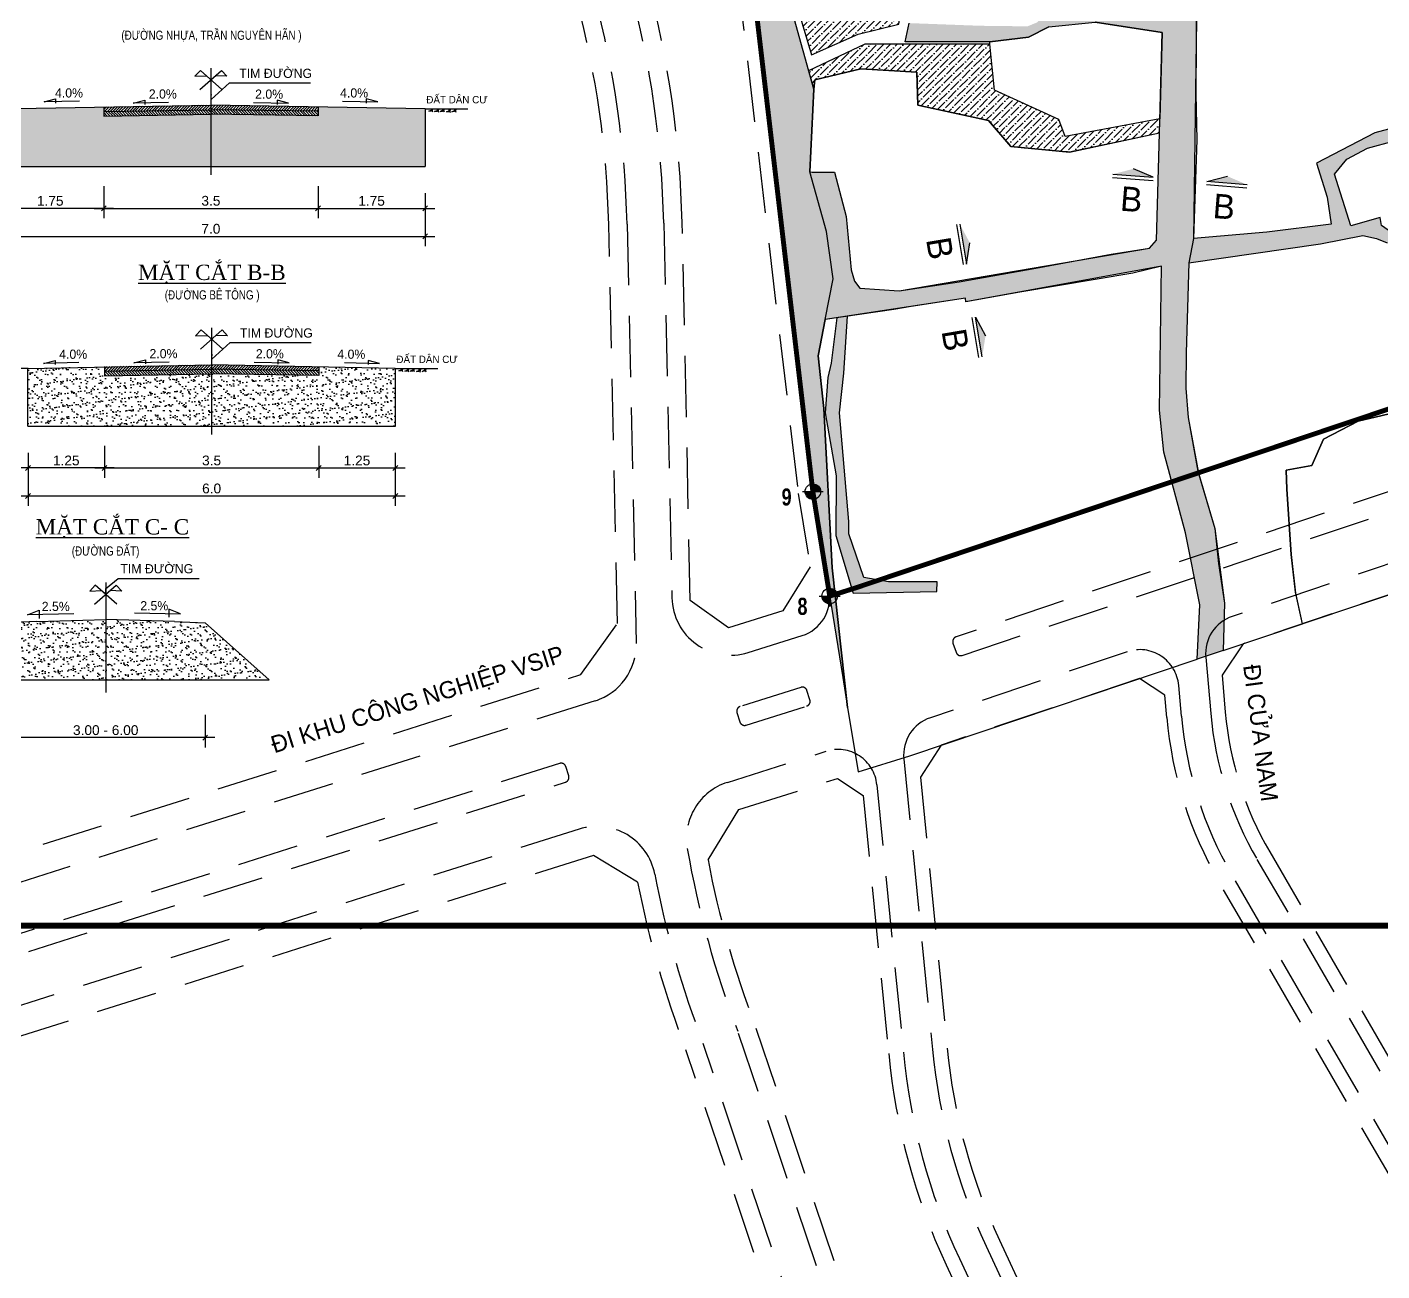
# Model space of a CAD drawing. Header units: metres. Extents: x 566243 to 572707, y 2062953 to 2068466.
# Drawn here: x 568029.1 to 568305.8, y 2065760.6 to 2066014.6 of the extents above; entities that cross this region are included whole.
import ezdxf
from ezdxf.enums import TextEntityAlignment as Align

# ---------------------------------------------------------------- set-up
doc = ezdxf.new("R2010")
doc.units = ezdxf.units.M
doc.linetypes.add('CENTER2', pattern=[1.125, 0.75, -0.125, 0.125, -0.125])
doc.linetypes.add('HIDDEN', pattern=[0.375, 0.25, -0.125])
doc.layers.get('0').update_dxf_attribs({"linetype": 'CONTINUOUS'})
doc.layers.get('DEFPOINTS').update_dxf_attribs({"linetype": 'CONTINUOUS'})
for name, color, linetype in [('A', 7, 'CONTINUOUS'), ('dat hoang', 3, 'CONTINUOUS'), ('ddc', 32, 'CONTINUOUS'), ('dmuong ao bun', 150, 'CONTINUOUS'), ('ghi_chu', 7, 'CONTINUOUS'), ('hacth', 7, 'CONTINUOUS'), ('Hatch GT', 8, 'CONTINUOUS'), ('Hien trang giao thong', 32, 'CONTINUOUS'), ('Khung ban ve', 7, 'CONTINUOUS'), ('LogDg phu', 7, 'CONTINUOUS'), ('MC', 7, 'CONTINUOUS'), ('QH', 7, 'CONTINUOUS'), ('RANHGIOI', 2, 'HIDDEN'), ('ViaHeSphu', 32, 'CONTINUOUS')]:
    doc.layers.add(name, color=color, linetype=linetype)
doc.styles.add('ARIALB', font='VHARIALB.ttf', dxfattribs={"width": 0.75})
doc.styles.add('avantH', font='VHAVAN.ttf', dxfattribs={"height": 10})
doc.styles.add('DIM', font='VNARIALN.ttf')
doc.styles.add('IN', font='VHAVAN.ttf', dxfattribs={"height": 2.5})
doc.styles.add('in hoa', font='VHTIME.ttf')
doc.styles.add('VnBlackH', font='VHBLACK.ttf')
doc.dimstyles.new('dimgt', dxfattribs={"dimtxt": 3, "dimasz": 2, "dimexe": 2, "dimexo": 5, "dimgap": 0.5, "dimtad": 1, "dimdec": 1, "dimlfac": 0.1, "dimzin": 0, "dimdsep": 46, "dimtxsty": 'DIM', "dimblk1": 'ARCHTICK', "dimblk2": 'ARCHTICK', "dimsah": 1, "dimcen": 40, "dimdle": 2, "dimclrd": 7, "dimclre": 7, "dimclrt": 3, "dimadec": 0, "dimazin": 0, "dimtfac": 1, "dimtdec": 1, "dimtofl": 0, "dimtmove": 0, "dimatfit": 3, "dimldrblk": 'ARCHTICK', "dimfxl": 1, "dimtolj": 1, "dimtzin": 0, "dimarcsym": 0})
doc.dimstyles.new('dimgt2', dxfattribs={"dimtxt": 2, "dimasz": 1, "dimexe": 2, "dimexo": 2, "dimgap": 0.5, "dimtad": 1, "dimdec": 1, "dimlfac": 0.08, "dimzin": 0, "dimdsep": 46, "dimtxsty": 'DIM', "dimblk": 'OBLIQUE', "dimcen": 20, "dimdle": 2, "dimclrd": 97, "dimclre": 97, "dimclrt": 7, "dimadec": 0, "dimazin": 0, "dimtfac": 1, "dimtdec": 1, "dimtofl": 0, "dimtmove": 0, "dimatfit": 3, "dimfxl": 1, "dimtolj": 1, "dimtzin": 0, "dimarcsym": 0})

# ---------------------------------------------------------------- blocks, each defined once
blk = doc.blocks.new('_Oblique')
at = {"color": 0, "linetype": 'ByBlock', "lineweight": -2}
blk.add_line((-0.5, -0.5), (0.5, 0.5), dxfattribs=at)
blk = doc.blocks.new('*D13')
at = {"layer": 'A', "color": 97, "lineweight": -2, "ltscale": 5}
for p, q in [((568024.82, 2065874.29), (568024.82, 2065867.51)), ((568065.45, 2065874.18), (568065.45, 2065867.51)), ((568067.45, 2065869.51), (568022.82, 2065869.51))]:
    blk.add_line(p, q, dxfattribs=at)
at = {"layer": 'DEFPOINTS', "color": 0, "ltscale": 5}
for p in [(568024.82, 2065876.29), (568065.45, 2065876.18), (568024.82, 2065869.51)]:
    blk.add_point(p, dxfattribs=at)
at = {"layer": 'A', "color": 97, "lineweight": -2, "ltscale": 5, "rotation": 180}
blk.add_blockref('_Oblique', (568024.82, 2065869.51), dxfattribs=at)
at = {"layer": 'A', "color": 97, "lineweight": -2, "ltscale": 5}
blk.add_blockref('_Oblique', (568065.45, 2065869.51), dxfattribs=at)
at = {"layer": 'A', "color": 7, "ltscale": 5, "insert": (568045.14, 2065871.03), "char_height": 2, "attachment_point": 5, "style": 'DIM'}
blk.add_mtext('\\A1;3.00 - 6.00', dxfattribs=at)
blk = doc.blocks.new('*D19')
at = {"layer": 'A', "color": 97, "lineweight": -2, "ltscale": 5}
for p, q in [((568022.87, 2065980.69), (568022.87, 2065969.88)), ((568110.38, 2065980.69), (568110.38, 2065969.88)), ((568020.87, 2065971.88), (568112.38, 2065971.88))]:
    blk.add_line(p, q, dxfattribs=at)
at = {"layer": 'DEFPOINTS', "color": 0, "ltscale": 5}
for p in [(568022.87, 2065982.69), (568110.38, 2065982.69), (568110.38, 2065971.88)]:
    blk.add_point(p, dxfattribs=at)
at = {"layer": 'A', "color": 97, "lineweight": -2, "ltscale": 5, "rotation": 180}
blk.add_blockref('_Oblique', (568022.87, 2065971.88), dxfattribs=at)
at = {"layer": 'A', "color": 97, "lineweight": -2, "ltscale": 5}
blk.add_blockref('_Oblique', (568110.38, 2065971.88), dxfattribs=at)
at = {"layer": 'A', "color": 7, "ltscale": 5, "insert": (568066.62, 2065973.41), "char_height": 2, "attachment_point": 5, "style": 'DIM'}
blk.add_mtext('\\A1;7.0', dxfattribs=at)
blk = doc.blocks.new('b')
at = {"layer": 'MC', "linetype": 'Continuous', "extrusion": (3.39823e-17, -4.39919e-09, 1)}
blk.add_hatch(color=6, dxfattribs=at).paths.add_polyline_path([(-356, 264), (-193, 209), (-519, 209)])
at = {"layer": 'MC', "linetype": 'Continuous', "extrusion": (-3.39823e-17, -4.39919e-09, 1)}
blk.add_hatch(color=6, dxfattribs=at).paths.add_polyline_path([(402, 264), (239, 209), (565, 209)])
at = {"layer": 'MC', "color": 6, "linetype": 'Continuous'}
for p, q in [((-193, 209, 0), (-356, 264, 0)), ((239, 209, 0), (402, 264, 0)), ((-519, 209, 0), (-193, 209, 0)), ((-519, 182, 0), (-193, 182, 0)), ((565, 209, 0), (239, 209, 0)), ((565, 182, 0), (239, 182, 0))]:
    blk.add_line(p, q, dxfattribs=at)
at = {"layer": 'MC', "style": 'VnBlackH'}
for rotation, p in [(0, (-354, -79)), (360, (393, -79))]:
    blk.add_text('b', height=197, rotation=rotation, dxfattribs=at).set_placement(p, align=Align.CENTER)
blk = doc.blocks.new('*D23')
at = {"layer": 'A', "color": 97, "lineweight": -2, "ltscale": 5}
for p, q in [((568044.75, 2065982.11), (568044.75, 2065975.6)), ((568088.5, 2065982.11), (568088.5, 2065975.6)), ((568042.75, 2065977.6), (568090.5, 2065977.6))]:
    blk.add_line(p, q, dxfattribs=at)
at = {"layer": 'DEFPOINTS', "color": 0, "ltscale": 5}
for p in [(568044.75, 2065984.11), (568088.5, 2065984.11), (568088.5, 2065977.6)]:
    blk.add_point(p, dxfattribs=at)
at = {"layer": 'A', "color": 97, "lineweight": -2, "ltscale": 5, "rotation": 180}
blk.add_blockref('_Oblique', (568044.75, 2065977.6), dxfattribs=at)
at = {"layer": 'A', "color": 97, "lineweight": -2, "ltscale": 5}
blk.add_blockref('_Oblique', (568088.5, 2065977.6), dxfattribs=at)
at = {"layer": 'A', "color": 7, "ltscale": 5, "insert": (568066.63, 2065979.13), "char_height": 2, "attachment_point": 5, "style": 'DIM'}
blk.add_mtext('\\A1;3.5', dxfattribs=at)
blk = doc.blocks.new('*D24')
at = {"layer": 'A', "color": 97, "lineweight": -2, "ltscale": 5}
for p, q in [((568088.5, 2065982.11), (568088.5, 2065975.6)), ((568110.38, 2065980.69), (568110.38, 2065975.6)), ((568086.5, 2065977.6), (568112.38, 2065977.6))]:
    blk.add_line(p, q, dxfattribs=at)
at = {"layer": 'DEFPOINTS', "color": 0, "ltscale": 5}
for p in [(568088.5, 2065984.11), (568110.38, 2065982.69), (568110.38, 2065977.6)]:
    blk.add_point(p, dxfattribs=at)
at = {"layer": 'A', "color": 97, "lineweight": -2, "ltscale": 5, "rotation": 180}
blk.add_blockref('_Oblique', (568088.5, 2065977.6), dxfattribs=at)
at = {"layer": 'A', "color": 97, "lineweight": -2, "ltscale": 5}
blk.add_blockref('_Oblique', (568110.38, 2065977.6), dxfattribs=at)
at = {"layer": 'A', "color": 7, "ltscale": 5, "insert": (568099.44, 2065979.12), "char_height": 2, "attachment_point": 5, "style": 'DIM'}
blk.add_mtext('\\A1;1.75', dxfattribs=at)
blk = doc.blocks.new('*D25')
at = {"layer": 'A', "color": 97, "lineweight": -2, "ltscale": 5}
for p, q in [((568022.87, 2065980.69), (568022.87, 2065975.6)), ((568044.75, 2065982.11), (568044.75, 2065975.6)), ((568046.75, 2065977.6), (568020.87, 2065977.6))]:
    blk.add_line(p, q, dxfattribs=at)
at = {"layer": 'DEFPOINTS', "color": 0, "ltscale": 5}
for p in [(568022.87, 2065982.69), (568044.75, 2065984.11), (568022.87, 2065977.6)]:
    blk.add_point(p, dxfattribs=at)
at = {"layer": 'A', "color": 97, "lineweight": -2, "ltscale": 5, "rotation": 180}
blk.add_blockref('_Oblique', (568022.87, 2065977.6), dxfattribs=at)
at = {"layer": 'A', "color": 97, "lineweight": -2, "ltscale": 5}
blk.add_blockref('_Oblique', (568044.75, 2065977.6), dxfattribs=at)
at = {"layer": 'A', "color": 7, "ltscale": 5, "insert": (568033.81, 2065979.12), "char_height": 2, "attachment_point": 5, "style": 'DIM'}
blk.add_mtext('\\A1;1.75', dxfattribs=at)
blk = doc.blocks.new('*D29')
at = {"layer": 'A', "color": 97, "lineweight": -2, "ltscale": 5}
for p, q in [((568029.27, 2065927.67), (568029.27, 2065916.86)), ((568104.27, 2065927.67), (568104.27, 2065916.86)), ((568027.27, 2065918.86), (568106.27, 2065918.86))]:
    blk.add_line(p, q, dxfattribs=at)
at = {"layer": 'DEFPOINTS', "color": 0, "ltscale": 5}
for p in [(568029.27, 2065929.67), (568104.27, 2065929.67), (568104.27, 2065918.86)]:
    blk.add_point(p, dxfattribs=at)
at = {"layer": 'A', "color": 97, "lineweight": -2, "ltscale": 5, "rotation": 180}
blk.add_blockref('_Oblique', (568029.27, 2065918.86), dxfattribs=at)
at = {"layer": 'A', "color": 97, "lineweight": -2, "ltscale": 5}
blk.add_blockref('_Oblique', (568104.27, 2065918.86), dxfattribs=at)
at = {"layer": 'A', "color": 7, "ltscale": 5, "insert": (568066.77, 2065920.38), "char_height": 2, "attachment_point": 5, "style": 'DIM'}
blk.add_mtext('\\A1;6.0', dxfattribs=at)
blk = doc.blocks.new('*D26')
at = {"layer": 'A', "color": 97, "lineweight": -2, "ltscale": 5}
for p, q in [((568044.9, 2065929.08), (568044.9, 2065922.58)), ((568088.65, 2065929.08), (568088.65, 2065922.58)), ((568042.9, 2065924.58), (568090.65, 2065924.58))]:
    blk.add_line(p, q, dxfattribs=at)
at = {"layer": 'DEFPOINTS', "color": 0, "ltscale": 5}
for p in [(568044.9, 2065931.08), (568088.65, 2065931.08), (568088.65, 2065924.58)]:
    blk.add_point(p, dxfattribs=at)
at = {"layer": 'A', "color": 97, "lineweight": -2, "ltscale": 5, "rotation": 180}
blk.add_blockref('_Oblique', (568044.9, 2065924.58), dxfattribs=at)
at = {"layer": 'A', "color": 97, "lineweight": -2, "ltscale": 5}
blk.add_blockref('_Oblique', (568088.65, 2065924.58), dxfattribs=at)
at = {"layer": 'A', "color": 7, "ltscale": 5, "insert": (568066.77, 2065926.1), "char_height": 2, "attachment_point": 5, "style": 'DIM'}
blk.add_mtext('\\A1;3.5', dxfattribs=at)
blk = doc.blocks.new('*D27')
at = {"layer": 'A', "color": 97, "lineweight": -2, "ltscale": 5}
for p, q in [((568088.65, 2065929.08), (568088.65, 2065922.58)), ((568104.27, 2065927.67), (568104.27, 2065922.58)), ((568086.65, 2065924.58), (568106.27, 2065924.58))]:
    blk.add_line(p, q, dxfattribs=at)
at = {"layer": 'DEFPOINTS', "color": 0, "ltscale": 5}
for p in [(568088.65, 2065931.08), (568104.27, 2065929.67), (568104.27, 2065924.58)]:
    blk.add_point(p, dxfattribs=at)
at = {"layer": 'A', "color": 97, "lineweight": -2, "ltscale": 5, "rotation": 180}
blk.add_blockref('_Oblique', (568088.65, 2065924.58), dxfattribs=at)
at = {"layer": 'A', "color": 97, "lineweight": -2, "ltscale": 5}
blk.add_blockref('_Oblique', (568104.27, 2065924.58), dxfattribs=at)
at = {"layer": 'A', "color": 7, "ltscale": 5, "insert": (568096.46, 2065926.1), "char_height": 2, "attachment_point": 5, "style": 'DIM'}
blk.add_mtext('\\A1;1.25', dxfattribs=at)
blk = doc.blocks.new('*D28')
at = {"layer": 'A', "color": 97, "lineweight": -2, "ltscale": 5}
for p, q in [((568029.27, 2065927.67), (568029.27, 2065922.58)), ((568044.9, 2065929.08), (568044.9, 2065922.58)), ((568046.9, 2065924.58), (568027.27, 2065924.58))]:
    blk.add_line(p, q, dxfattribs=at)
at = {"layer": 'DEFPOINTS', "color": 0, "ltscale": 5}
for p in [(568044.9, 2065931.08), (568029.27, 2065929.67), (568029.27, 2065924.58)]:
    blk.add_point(p, dxfattribs=at)
at = {"layer": 'A', "color": 97, "lineweight": -2, "ltscale": 5, "rotation": 180}
blk.add_blockref('_Oblique', (568029.27, 2065924.58), dxfattribs=at)
at = {"layer": 'A', "color": 97, "lineweight": -2, "ltscale": 5}
blk.add_blockref('_Oblique', (568044.9, 2065924.58), dxfattribs=at)
at = {"layer": 'A', "color": 7, "ltscale": 5, "insert": (568037.08, 2065926.1), "char_height": 2, "attachment_point": 5, "style": 'DIM'}
blk.add_mtext('\\A1;1.25', dxfattribs=at)
blk = doc.blocks.new('moc')
at = {"layer": 'QH', "linetype": 'Continuous'}
h = blk.add_hatch(color=7, dxfattribs=at)
h.paths.add_polyline_path([(0, 0), (0.529, 0, 0.414214), (0, 0.529)])
h.paths.add_polyline_path([(-0.529, 0, 0.414214), (0, -0.529), (0, 0)])
for p, q in [((0, 0.706), (0, -0.706)), ((-0.706, 0), (0.706, 0))]:
    blk.add_line(p, q, dxfattribs=at)
blk.add_circle((0, 0), 0.529, dxfattribs=at)

msp = doc.modelspace()

# ---------------------------------------------------------------- hatches: boundary and pattern name
at = {"layer": 'hacth'}
h = msp.add_hatch(dxfattribs=at)
h.set_pattern_fill('ANSI36', color=130, scale=0.3, style=0)
edge = h.paths.add_edge_path()
edge.add_line((568192.338, 2065972.876), (568188.956, 2065985.079))
edge.add_line((568188.956, 2065985.079), (568189.732, 2066001.959))
edge.add_line((568189.732, 2066001.959), (568183.22, 2066025.47))
edge.add_line((568183.22, 2066025.47), (568190.512, 2066028.138))
edge.add_line((568190.512, 2066028.138), (568186.307, 2066039.633))
edge.add_line((568186.307, 2066039.633), (568167.784, 2066082.614))
edge.add_line((568167.784, 2066082.614), (568162.208, 2066094.435))
edge.add_line((568162.208, 2066094.435), (568151.321, 2066113.748))
edge.add_line((568151.321, 2066113.748), (568139.413, 2066132.337))
edge.add_line((568139.413, 2066132.337), (568129.542, 2066145.907))
edge.add_line((568129.542, 2066145.907), (568116.818, 2066163.673))
edge.add_line((568116.818, 2066163.673), (568105.967, 2066177.883))
edge.add_line((568105.967, 2066177.883), (568094.694, 2066197.2))
edge.add_line((568094.694, 2066197.2), (568085.369, 2066216.394))
edge.add_line((568085.369, 2066216.394), (568080.776, 2066230.585))
edge.add_line((568080.776, 2066230.585), (568076.422, 2066248.816))
edge.add_line((568076.422, 2066248.816), (568072.992, 2066259.324))
edge.add_line((568072.992, 2066259.324), (568069.75, 2066269.826))
edge.add_arc((568197.335, 2066280.133), 128, 184.6186, 200.00841)
edge.add_line((568077.06, 2066236.337), (568081.976, 2066222.838))
edge.add_arc((568202.25, 2066266.634), 128, 200.00841, 209.03546)
edge.add_line((568090.337, 2066204.509), (568103.308, 2066181.143))
edge.add_line((568103.308, 2066181.143), (568149.911, 2066112.204))
edge.add_arc((568024.813, 2066027.637), 151, 6.71726, 34.05898, ccw=False)
edge.add_line((568174.777, 2066045.3), (568189.564, 2065919.75))
edge.add_line((568189.564, 2065919.75), (568195.691, 2065881.778))
edge.add_line((568195.691, 2065881.778), (568196.672, 2065875.697))
edge.add_line((568196.672, 2065875.697), (568193.54, 2065904.166))
edge.add_line((568193.54, 2065904.166), (568191.83, 2065936.715))
edge.add_line((568191.83, 2065936.715), (568190.66, 2065947.447))
edge.add_line((568190.66, 2065947.447), (568192.097, 2065954.9))
edge.add_line((568192.097, 2065954.9), (568193.701, 2065963.224))
edge.add_line((568193.701, 2065963.224), (568192.338, 2065972.876))
h = msp.add_hatch(dxfattribs=at)
h.set_pattern_fill('ANSI36', color=130, scale=0.3, style=0)
h.paths.add_polyline_path([(568195.631, 2066029.827), (568194.67, 2066026.947), (568184.55, 2066024.99), (568189.316, 2066008.978), (568198.837, 2066013.146), (568207.117, 2066015.234), (568209.211, 2066028.283)])
h = msp.add_hatch(dxfattribs=at)
h.set_pattern_fill('ANSI36', color=130, scale=0.3, style=0)
h.paths.add_polyline_path([(568260.419, 2065995.905), (568241.085, 2065992.285), (568239.785, 2065995.755), (568226.665, 2066001.755), (568225.735, 2066011.111), (568200.196, 2066011.115), (568188.696, 2066005.699), (568189.732, 2066001.959), (568189.995, 2066003.845), (568199.385, 2066006.105), (568210.815, 2066005.385), (568210.995, 2065998.685), (568225.435, 2065995.565), (568229.975, 2065990.195), (568241.973, 2065989.093), (568260.341, 2065993.049)])
at = {"layer": 'Hatch GT'}
h = msp.add_hatch(dxfattribs=at)
h.set_pattern_fill('AR-SAND', color=256, scale=0.039179, style=0)
h.set_pattern_definition([(37.5, (1950.9824, 379.164), (-0.0626877933, 1.9174772358), [0, -1.5126268657, 0, -1.6917537313, 0, -1.6171175373]), (7.5, (1950.9824, 379.164), (1.7611919675, 2.8084565507), [0, -0.8160223881, 0, -1.3633544776, 0, -0.5224533582]), (327.5, (1949.7584, 379.164), (3.0990372715, 0.0056307609), [0, -0.4975746269, 0, -1.7912686567, 0, -2.3386007463]), (317.5, (1949.7584, 379.164), (2.9915458026, 0.8734171247), [0, -0.2487873134, 0, -1.1742761194, 0, -1.3434514925])])
h.paths.add_polyline_path([(568110.375, 2065997.935), (568088.502, 2065998.31), (568088.502, 2065996.494), (568066.628, 2065996.815), (568066.627, 2065996.815), (568066.627, 2065986.115), (568110.375, 2065986.115)])
h.paths.add_polyline_path([(568066.627, 2065996.815), (568044.752, 2065996.44), (568044.752, 2065998.31), (568022.874, 2065997.935), (568022.874, 2065986.115), (568066.627, 2065986.115)])
h = msp.add_hatch(dxfattribs=at)
h.set_pattern_fill('ANSI31', color=256, scale=0.125, style=0)
h.set_pattern_definition([(45, (1950.98245, 379.16397), (-0.28063300378, 0.28063300378), [])])
h.paths.add_polyline_path([(568088.502, 2065998.31), (568066.627, 2065998.685), (568066.627, 2065997.747), (568088.502, 2065997.426)])
h.paths.add_polyline_path([(568066.627, 2065998.685), (568066.625, 2065998.685), (568044.752, 2065998.31), (568044.752, 2065997.372), (568066.627, 2065997.747)])
h = msp.add_hatch(dxfattribs=at)
h.set_pattern_fill('ANSI31', color=256, scale=0.125, angle=90, style=0)
h.set_pattern_definition([(135, (1950.98245, 379.16397), (-0.28063300378, -0.28063300378), [])])
h.paths.add_polyline_path([(568088.502, 2065997.426), (568066.627, 2065997.747), (568066.627, 2065997.747), (568066.627, 2065996.815), (568088.502, 2065996.494)])
h.paths.add_polyline_path([(568066.627, 2065997.747), (568044.752, 2065997.372), (568044.752, 2065996.44), (568066.627, 2065996.815)])
h = msp.add_hatch(dxfattribs=at)
h.set_pattern_fill('AR-SAND', color=256, scale=0.039179, style=0)
h.set_pattern_definition([(37.5, (1752.1357, 326.1402), (-0.0626877933, 1.9174772358), [0, -1.5126268657, 0, -1.6917537313, 0, -1.6171175373]), (7.5, (1752.1357, 326.1402), (1.7611919675, 2.8084565507), [0, -0.8160223881, 0, -1.3633544776, 0, -0.5224533582]), (327.5, (1750.9117, 326.1402), (3.0990372715, 0.0056307609), [0, -0.4975746269, 0, -1.7912686567, 0, -2.3386007463]), (317.5, (1750.9117, 326.1402), (2.9915458026, 0.8734171247), [0, -0.2487873134, 0, -1.1742761194, 0, -1.3434514925])])
h.paths.add_polyline_path([(568104.269, 2065944.912), (568088.645, 2065945.224), (568088.645, 2065943.47), (568066.772, 2065943.791), (568066.77, 2065943.791), (568066.77, 2065933.091), (568104.269, 2065933.091)])
h.paths.add_polyline_path([(568066.77, 2065943.791), (568044.895, 2065943.416), (568044.895, 2065945.224), (568029.268, 2065944.912), (568029.268, 2065933.091), (568066.77, 2065933.091)])
h = msp.add_hatch(dxfattribs=at)
h.set_pattern_fill('ANSI31', color=256, scale=0.125, style=0)
h.set_pattern_definition([(45, (1951.12596, 326.14023), (-0.28063300378, 0.28063300378), [])])
h.paths.add_polyline_path([(568066.77, 2065945.661), (568066.768, 2065945.661), (568044.895, 2065945.286), (568044.895, 2065944.349), (568066.77, 2065944.724)])
h.paths.add_polyline_path([(568066.77, 2065945.661), (568066.77, 2065944.724), (568088.645, 2065944.402), (568088.645, 2065945.224)])
h = msp.add_hatch(dxfattribs=at)
h.set_pattern_fill('ANSI31', color=256, scale=0.125, angle=90, style=0)
h.set_pattern_definition([(135, (1752.13574, 326.14023), (-0.28063300378, -0.28063300378), [])])
h.paths.add_polyline_path([(568066.77, 2065944.724), (568044.895, 2065944.349), (568044.895, 2065943.416), (568066.77, 2065943.791)])
h.paths.add_polyline_path([(568066.771, 2065944.724), (568066.77, 2065944.724), (568066.77, 2065943.791), (568088.645, 2065943.47), (568088.645, 2065944.402)])
h = msp.add_hatch(dxfattribs=at)
h.set_pattern_fill('AR-SAND', color=256, scale=0.039179, style=0)
h.set_pattern_definition([(37.5, (292138.7606, 991645.195), (-0.0626877933, 1.9174772358), [0, -1.5126268657, 0, -1.6917537313, 0, -1.6171175373]), (7.5, (292138.7606, 991645.195), (1.7611919675, 2.808456551), [0, -0.816022388, 0, -1.3633544776, 0, -0.5224533582]), (327.5, (292137.5366, 991645.195), (3.0990372715, 0.0056307609), [0, -0.4975746269, 0, -1.7912686567, 0, -2.3386007463]), (317.5, (292137.5366, 991645.195), (2.9915458026, 0.873417125), [0, -0.2487873134, 0, -1.1742761194, 0, -1.3434514925])])
h.paths.add_polyline_path([(568078.497, 2065881.296), (568065.45, 2065892.99), (568059.196, 2065893.253), (568045.14, 2065893.628), (568045.14, 2065881.296)])
h.paths.add_polyline_path([(568045.14, 2065881.296), (568045.14, 2065893.628), (568045.137, 2065893.628), (568031.076, 2065893.253), (568024.825, 2065892.99), (568013.599, 2065881.296)])
at = {"layer": 'Hien trang giao thong'}
h = msp.add_hatch(dxfattribs=at)
h.set_pattern_fill('AR-SAND', color=256, scale=0.02, style=0)
h.paths.add_polyline_path([(568623.106, 2066227.608), (568627.036, 2066223.745), (568602.128, 2066213.579), (568582.855, 2066205.932), (568583.721, 2066203.749), (568532.158, 2066180.683), (568528.107, 2066179.053), (568475.164, 2066163.246), (568467.535, 2066162.925), (568456.799, 2066167.449), (568433.437, 2066176.521), (568395.624, 2066190.916), (568389.486, 2066192.067), (568382.468, 2066192.936), (568375.972, 2066193.137), (568355.848, 2066192.486), (568339.418, 2066191.015), (568333.387, 2066190.042), (568329.1, 2066189.329), (568322.422, 2066187.454), (568298.883, 2066176.506), (568290.144, 2066173.452), (568268.881, 2066164.985), (568269.083, 2066141.049), (568269.091, 2066131.992), (568269.158, 2066125.265), (568269.228, 2066107.198), (568269.596, 2066094.306), (568269.288, 2066092.472), (568268.342, 2066070.713), (568269.885, 2066068.285), (568269.015, 2066049.325), (568268.325, 2066040.76), (568267.873, 2066011.606), (568267.278, 2065971.455), (568266.37, 2065966.449), (568265.787, 2065948.103), (568265.72, 2065940.854), (568266.241, 2065934.894), (568268.304, 2065923.546), (568271.634, 2065912.228), (568273.621, 2065897.004), (568273.373, 2065887.313), (568268.029, 2065885.519), (568268.594, 2065896.632), (568265.693, 2065911.355), (568261.268, 2065927.786), (568260.331, 2065936.4), (568260.763, 2065965.789), (568220.835, 2065958.509), (568220.773, 2065959.26), (568192.097, 2065954.9), (568193.701, 2065963.224), (568192.338, 2065972.876), (568188.956, 2065985.079), (568189.419, 2065984.96), (568193.996, 2065984.998), (568196.369, 2065975.937), (568197.414, 2065965.026), (568198.08, 2065962.708), (568199.133, 2065961.306), (568207.187, 2065960.727), (568258.338, 2065969.474), (568259.771, 2065971.106), (568260.339, 2065992.985), (568260.898, 2066013.478), (568247.255, 2066015.625), (568237.785, 2066014.695), (568233.635, 2066012.545), (568225.735, 2066011.625), (568208.449, 2066011.625), (568209.255, 2066015.425), (568223.743, 2066014.881), (568233.395, 2066014.765), (568235.385, 2066015.575), (568236.671, 2066017.024), (568248.381, 2066017.826), (568260.243, 2066016.735), (568261.255, 2066027.735), (568262.499, 2066063.901), (568233.812, 2066062.682), (568218.291, 2066062.126), (568222.495, 2066065.345), (568263.476, 2066066.016), (568263.444, 2066081.495), (568263.405, 2066100.217), (568263.387, 2066109.013), (568264.654, 2066126.091), (568261.533, 2066154.757), (568258.301, 2066157.752), (568238.43, 2066146.658), (568218.308, 2066135.4), (568200.137, 2066125), (568188.786, 2066118.692), (568186.775, 2066117.605), (568168.707, 2066108.924), (568162.231, 2066106.422), (568158.38, 2066114.243), (568180.464, 2066119.241), (568197.846, 2066128.649), (568200.396, 2066131.745), (568204.751, 2066133.081), (568248.713, 2066158.167), (568251.955, 2066161.422), (568266.718, 2066170.308), (568269.153, 2066171.614), (568304.68, 2066185.414), (568308.076, 2066187.149), (568318.269, 2066191.268), (568328.569, 2066194.307), (568357.798, 2066196.662), (568370.055, 2066198.09), (568383.855, 2066197.628), (568395.525, 2066195.5), (568435.542, 2066180.006), (568450.177, 2066175.038), (568466.348, 2066170.305), (568479.276, 2066171.402), (568488.031, 2066173.987)])
h = msp.add_hatch(dxfattribs=at)
h.set_pattern_fill('AR-SAND', color=256, scale=0.02, style=0)
h.paths.add_polyline_path([(568266.37, 2065966.449), (568293.259, 2065970.371), (568301.899, 2065972.075), (568304.688, 2065971.444), (568306.829, 2065970.584), (568315.837, 2065962.922), (568317.646, 2065960.551), (568317.989, 2065958.586), (568316.706, 2065955.036), (568321.213, 2065954.179), (568322.205, 2065959.395), (568321.305, 2065961.305), (568311.427, 2065970.067), (568305.724, 2065974.094), (568305.452, 2065975.753), (568299.431, 2065974.019), (568296.105, 2065984.605), (568298.625, 2065987.665), (568302.875, 2065989.905), (568313.905, 2065992.905), (568325.215, 2065994.295), (568328.175, 2065993.495), (568330.905, 2065991.964), (568328.899, 2066000.724), (568328.073, 2065999.662), (568327.084, 2065998.98), (568316.351, 2065996.239), (568304.345, 2065993.015), (568292.445, 2065986.825), (568294.594, 2065979.866), (568295.436, 2065974.37), (568282.293, 2065972.705), (568267.278, 2065971.455)])
h = msp.add_hatch(dxfattribs=at)
h.set_pattern_fill('AR-SAND', color=256, scale=0.02, style=0)
h.paths.add_polyline_path([(568214.867, 2065899.324), (568214.947, 2065901.357), (568205.011, 2065901.318), (568199.976, 2065902.239), (568196.931, 2065911.109), (568196.901, 2065913.621), (568195.949, 2065924.714), (568194.997, 2065935.807), (568195.914, 2065943.951), (568196.667, 2065955.557), (568194.452, 2065955.238), (568193.296, 2065945.952), (568192.598, 2065943.064), (568192.332, 2065939.461), (568192.067, 2065935.858), (568194.325, 2065922.964), (568194.287, 2065910.798), (568197.805, 2065899.011)])

# ---------------------------------------------------------------- linework, layer by layer
at = {"layer": 'dat hoang', "color": 5}
msp.add_lwpolyline([(568338.377, 2065935.794), (568315.616, 2065937.584), (568300.96, 2065934.162), (568293.843, 2065930.432), (568291.463, 2065925.115), (568286.218, 2065924.099), (568286.348, 2065920.263), (568287.252, 2065906.913), (568288.131, 2065899.017), (568289.533, 2065892.736), (568339.697, 2065909.571)], close=True, dxfattribs=at)
at = {"layer": 'ddc'}
msp.add_lwpolyline([(568267.95, 2066022.267), (568267.795, 2066000.945), (568267.965, 2065991.617), (568267.278, 2065971.455), (568266.37, 2065966.449), (568265.787, 2065948.103), (568265.72, 2065940.854), (568266.241, 2065934.894), (568268.185, 2065923.948), (568271.634, 2065912.228), (568272.434, 2065905.043), (568273.621, 2065897.004), (568273.373, 2065887.313), (568289.554, 2065892.743), (568288.123, 2065899.232), (568287.252, 2065906.913), (568286.348, 2065920.263), (568286.218, 2065924.099), (568291.463, 2065925.115), (568293.851, 2065930.449), (568300.96, 2065934.162), (568315.616, 2065937.584)], dxfattribs=at)
for points in [[(568260.419, 2065995.905), (568241.085, 2065992.285), (568239.785, 2065995.755), (568226.665, 2066001.755), (568225.735, 2066011.111), (568225.735, 2066011.625), (568233.635, 2066012.545), (568237.785, 2066014.695), (568247.255, 2066015.625), (568260.898, 2066013.478)], [(568188.956, 2065985.079), (568189.419, 2065984.96), (568190.857, 2065984.972), (568193.996, 2065984.998), (568196.369, 2065975.937), (568197.414, 2065965.026), (568198.08, 2065962.708), (568199.133, 2065961.306), (568207.187, 2065960.727), (568219.477, 2065962.602), (568235.1, 2065965.394), (568250.494, 2065968.238), (568258.338, 2065969.474), (568259.771, 2065971.106), (568260.339, 2065992.985), (568241.973, 2065989.093), (568229.975, 2065990.195), (568225.435, 2065995.565), (568210.995, 2065998.685), (568210.815, 2066005.385), (568199.385, 2066006.105), (568189.995, 2066003.845), (568189.732, 2066001.959)], [(568265.693, 2065911.355), (568261.268, 2065927.786), (568260.331, 2065936.4), (568260.763, 2065965.789), (568254.9, 2065964.334), (568231.816, 2065960.489), (568220.835, 2065958.509), (568220.773, 2065959.26), (568209.628, 2065957.582), (568206.073, 2065956.91), (568192.097, 2065954.9), (568190.66, 2065947.447), (568191.83, 2065936.715), (568193.54, 2065904.166), (568196.672, 2065875.697), (568198.802, 2065862.5), (568209.351, 2065865.827), (568268.029, 2065885.519), (568268.594, 2065896.632)]]:
    msp.add_lwpolyline(points, close=True, dxfattribs=at)
at = {"layer": 'dmuong ao bun'}
msp.add_lwpolyline([(568174.777, 2066045.3), (568189.564, 2065919.75), (568195.691, 2065881.778), (568196.672, 2065875.697), (568193.54, 2065904.166), (568191.83, 2065936.715), (568190.66, 2065947.447), (568192.097, 2065954.9), (568193.701, 2065963.224), (568192.338, 2065972.876), (568188.956, 2065985.079), (568189.732, 2066001.959), (568183.22, 2066025.47)], dxfattribs=at)
msp.add_lwpolyline([(568195.631, 2066029.827), (568194.67, 2066026.947), (568184.55, 2066024.99), (568189.316, 2066008.978), (568198.837, 2066013.146), (568207.117, 2066015.234), (568209.211, 2066028.283)], close=True, dxfattribs=at)
at = {"layer": 'hacth', "color": 130}
msp.add_lwpolyline([(568260.419, 2065995.905), (568241.085, 2065992.285), (568239.785, 2065995.755), (568226.665, 2066001.755), (568225.735, 2066011.111), (568200.196, 2066011.115), (568188.696, 2066005.699), (568189.732, 2066001.959), (568189.995, 2066003.845), (568199.385, 2066006.105), (568210.815, 2066005.385), (568210.995, 2065998.685), (568225.435, 2065995.565), (568229.975, 2065990.195), (568241.973, 2065989.093), (568260.341, 2065993.049)], close=True, dxfattribs=at)
at = {"layer": 'Hatch GT'}
for points in [[(568111.956, 2065997.257), (568111.663, 2065997.866), (568111.599, 2065997.439), (568111.108, 2065997.423), (568111.732, 2065997.723), (568111.893, 2065997.86), (568111.766, 2065997.447)], [(568113.165, 2065997.178), (568112.872, 2065997.787), (568112.809, 2065997.36), (568112.317, 2065997.344), (568112.941, 2065997.644), (568113.103, 2065997.781), (568112.975, 2065997.368)], [(568114.303, 2065997.223), (568114.01, 2065997.833), (568113.946, 2065997.405), (568113.455, 2065997.389), (568114.079, 2065997.689), (568114.24, 2065997.827), (568114.113, 2065997.413)], [(568115.57, 2065997.118), (568115.277, 2065997.728), (568115.213, 2065997.301), (568114.722, 2065997.285), (568115.346, 2065997.585), (568115.507, 2065997.722), (568115.38, 2065997.308)], [(568116.707, 2065997.164), (568116.415, 2065997.773), (568116.351, 2065997.346), (568115.859, 2065997.33), (568116.483, 2065997.63), (568116.645, 2065997.767), (568116.517, 2065997.354)], [(568105.85, 2065944.233), (568105.557, 2065944.843), (568105.493, 2065944.415), (568105.001, 2065944.399), (568105.626, 2065944.699), (568105.787, 2065944.837), (568105.66, 2065944.423)], [(568107.059, 2065944.154), (568106.766, 2065944.763), (568106.702, 2065944.336), (568106.211, 2065944.32), (568106.835, 2065944.62), (568106.996, 2065944.757), (568106.869, 2065944.344)], [(568108.197, 2065944.199), (568107.904, 2065944.809), (568107.84, 2065944.382), (568107.348, 2065944.366), (568107.972, 2065944.666), (568108.134, 2065944.803), (568108.006, 2065944.389)], [(568109.463, 2065944.095), (568109.17, 2065944.704), (568109.107, 2065944.277), (568108.615, 2065944.261), (568109.239, 2065944.561), (568109.401, 2065944.698), (568109.273, 2065944.285)], [(568110.601, 2065944.14), (568110.308, 2065944.75), (568110.244, 2065944.322), (568109.753, 2065944.306), (568110.377, 2065944.606), (568110.538, 2065944.744), (568110.411, 2065944.33)]]:
    msp.add_lwpolyline(points, dxfattribs=at)
at = {"layer": 'Hien trang giao thong'}
for points in [[(568268.325, 2066040.76), (568267.873, 2066011.606), (568267.278, 2065971.455), (568266.37, 2065966.449), (568265.787, 2065948.103), (568265.72, 2065940.854), (568266.241, 2065934.894), (568268.304, 2065923.546), (568271.634, 2065912.228), (568273.621, 2065897.004), (568273.373, 2065887.313), (568268.029, 2065885.519), (568268.594, 2065896.632), (568265.693, 2065911.355), (568261.268, 2065927.786), (568260.331, 2065936.4), (568260.763, 2065965.789), (568220.835, 2065958.509), (568220.773, 2065959.26), (568192.097, 2065954.9), (568193.701, 2065963.224), (568192.338, 2065972.876), (568188.956, 2065985.079), (568189.419, 2065984.96), (568193.996, 2065984.998), (568196.369, 2065975.937), (568197.414, 2065965.026), (568198.08, 2065962.708), (568199.133, 2065961.306), (568207.187, 2065960.727), (568258.338, 2065969.474), (568259.771, 2065971.106), (568260.339, 2065992.985), (568260.898, 2066013.478), (568247.255, 2066015.625)], [(568237.785, 2066014.695), (568233.635, 2066012.545), (568225.735, 2066011.625), (568208.449, 2066011.625), (568209.255, 2066015.425)], [(568316.351, 2065996.239), (568304.345, 2065993.015), (568292.445, 2065986.825), (568294.594, 2065979.866), (568295.436, 2065974.37), (568282.293, 2065972.705), (568267.278, 2065971.455), (568266.37, 2065966.449), (568293.259, 2065970.371), (568301.899, 2065972.075), (568304.688, 2065971.444), (568306.829, 2065970.584)], [(568311.427, 2065970.067), (568305.724, 2065974.094), (568305.452, 2065975.753), (568299.431, 2065974.019), (568296.105, 2065984.605), (568298.625, 2065987.665), (568302.875, 2065989.905), (568313.905, 2065992.905)]]:
    msp.add_lwpolyline(points, dxfattribs=at)
msp.add_lwpolyline([(568214.867, 2065899.324), (568214.947, 2065901.357), (568205.011, 2065901.318), (568199.976, 2065902.239), (568196.931, 2065911.109), (568196.901, 2065913.621), (568195.949, 2065924.714), (568194.997, 2065935.807), (568195.914, 2065943.951), (568196.667, 2065955.557), (568194.452, 2065955.238), (568193.296, 2065945.952), (568192.598, 2065943.064), (568192.332, 2065939.461), (568192.067, 2065935.858), (568194.325, 2065922.964), (568194.287, 2065910.798), (568197.805, 2065899.011), (568214.867, 2065899.324)], close=True, dxfattribs=at)
at = {"layer": 'Khung ban ve', "const_width": 1.2}
msp.add_lwpolyline([(567973.928, 2066641.109), (569223.928, 2066641.109), (569223.928, 2065831.109), (567973.928, 2065831.109)], close=True, dxfattribs=at)
at = {"layer": 'LogDg phu', "linetype": 'HIDDEN', "ltscale": 50}
for points in [[(568045.189, 2066491.114), (568036.122, 2066263.338, 0.1449785), (568049.55, 2066210.345), (568133.996, 2066068.22, -0.1207214), (568159.114, 2065974.555), (568160.777, 2065898.07, 0.4999972), (568176.383, 2065886.886), (568187.379, 2065890.354, 0.3722013), (568192.871, 2065899.258), (568189.564, 2065919.75), (568174.777, 2066045.3, 0.11987), (568149.911, 2066112.204), (568103.308, 2066181.143), (568090.337, 2066204.509, -0.0394083), (568081.976, 2066222.838), (568077.06, 2066236.337, -0.128574), (568071.016, 2066300.813), (568076.179, 2066332.349), (568081.342, 2066383.07, 0.0311548), (568083.731, 2066407.48), (568086.422, 2066483.796)], [(568507.322, 2065986.921), (568218.811, 2065890.098, 0.4142136), (568218.181, 2065888.832), (568218.817, 2065886.936, 0.4142136), (568220.083, 2065886.306), (568508.595, 2065983.129, 1), (568507.322, 2065986.921)], [(568174.06, 2065874.619), (568174.662, 2065872.712, 0.4142136), (568175.916, 2065872.059), (568188.314, 2065875.969, 0.4142136), (568188.967, 2065877.224), (568188.365, 2065879.131, 0.4142136), (568187.111, 2065879.784), (568174.713, 2065875.874, 0.4142136), (568174.06, 2065874.619)], [(568202.194, 2065726.121), (568174.232, 2065809.579, -0.0494446), (568163.927, 2065846.902, -0.375227), (568172.143, 2065860.383), (568192.276, 2065866.733, -0.4761519), (568202.643, 2065859.892), (568208.056, 2065805.264, 0.0859282), (568219.496, 2065763.116), (568255.583, 2065685.758, -0.2204049)]]:
    msp.add_lwpolyline(points, format="xyb", dxfattribs=at)
for points in [[(567793.971, 2065831.844), (567775.265, 2065876.865), (567764.425, 2065902.956), (567747.282, 2065944.215), (567729.223, 2065987.679), (567710.465, 2066038.558), (567709.961, 2066054.871, -0.3491089), (567718.893, 2066066.844), (568062.122, 2066157.458, -0.3349429), (568075.501, 2066151.985), (568127.482, 2066064.499, -0.120559), (568151.616, 2065974.392), (568153.478, 2065888.722, -0.3333358), (568145.09, 2065877.017), (567839.882, 2065780.757, -0.3885953), (567809.275, 2065795.007)], [(568280.271, 2065844.652), (568346.554, 2065730.49, 0.345257), (568355.722, 2065726.829), (568457.046, 2065756.516, 0.4178607), (568462.445, 2065766.538), (568411.888, 2065931.466, 0.4219493), (568401.694, 2065936.705), (568275.221, 2065894.261, 0.3468311), (568269.797, 2065885.971), (568270.818, 2065874.448, 0.1098508)], [(568275.082, 2065841.639, -0.1098508), (568264.842, 2065873.919), (568264.286, 2065880.185, 0.4849671), (568253.772, 2065887.064), (568213.563, 2065873.569, 0.3497399), (568208.147, 2065865.196), (568214.028, 2065805.84, 0.0859597), (568224.934, 2065765.653), (568253.688, 2065704.013, 0.3705123), (568263.187, 2065699.718), (568333.981, 2065720.459, 0.4867048), (568338.65, 2065732.154)], [(568141.867, 2065850.835), (567839.548, 2065755.486, 0.3298907), (567822.069, 2065731.411), (567822.624, 2065671.833), (567821.171, 2065600.479, 0.5249747), (567831.856, 2065592.781), (568188.118, 2065719.828, 0.4085812), (568193.017, 2065729.905), (568167.174, 2065807.038, -0.0442762), (568157.26, 2065841.661, 0.4483491)]]:
    msp.add_lwpolyline(points, format="xyb", close=True, dxfattribs=at)
at = {"layer": 'LogDg phu', "linetype": 'HIDDEN', "ltscale": 50, "elevation": 0}
msp.add_lwpolyline([(567832.743, 2065763.826), (568139.051, 2065860.432, 0.4142136), (568139.704, 2065861.687), (568139.102, 2065863.594, 0.4142136), (568137.848, 2065864.247), (567831.54, 2065767.64, 1)], format="xyb", close=True, dxfattribs=at)
at = {"layer": 'MC', "color": 20, "linetype": 'CENTER2', "ltscale": 30}
for p, q in [((568066.627, 2066006.253), (568066.627, 2065984.45)), ((568066.77, 2065953.23), (568066.77, 2065931.426)), ((568045.14, 2065901.196), (568045.14, 2065878.318))]:
    msp.add_line(p, q, dxfattribs=at)
at = {"layer": 'MC', "color": 13}
for p, q in [((568022.875, 2065997.935), (568066.626, 2065998.685)), ((568044.752, 2065998.31), (568044.752, 2065996.44)), ((568044.752, 2065997.372), (568066.658, 2065997.748)), ((568044.768, 2065996.44), (568066.674, 2065996.816)), ((568088.488, 2065996.494), (568066.578, 2065996.816)), ((568088.502, 2065997.426), (568066.592, 2065997.748)), ((568110.375, 2065997.935), (568066.624, 2065998.685)), ((568088.502, 2065998.364), (568088.502, 2065996.494)), ((568110.375, 2065997.935), (568110.375, 2065996.997)), ((568029.268, 2065944.912), (568066.769, 2065945.661)), ((568044.895, 2065945.286), (568044.895, 2065943.416)), ((568044.895, 2065944.349), (568066.801, 2065944.724)), ((568044.911, 2065943.417), (568066.817, 2065943.792)), ((568088.631, 2065943.47), (568066.722, 2065943.792)), ((568088.645, 2065944.402), (568066.735, 2065944.724)), ((568104.268, 2065944.912), (568066.767, 2065945.661)), ((568088.645, 2065945.224), (568088.645, 2065943.47)), ((568104.269, 2065944.912), (568104.269, 2065943.974)), ((568031.075, 2065893.253), (568024.825, 2065892.99)), ((568031.072, 2065893.253), (568045.137, 2065893.628)), ((568059.2, 2065893.253), (568045.137, 2065893.628)), ((568059.2, 2065893.253), (568065.45, 2065892.99)), ((568078.497, 2065881.296), (568065.45, 2065892.99))]:
    msp.add_line(p, q, dxfattribs=at)
at = {"layer": 'MC', "color": 20}
for points in [[(568068.89, 2066001.877), (568064.472, 2066005.782), (568063.355, 2066004.565), (568065.76, 2066004.643)], [(568064.363, 2066001.877), (568068.781, 2066005.782), (568069.898, 2066004.565), (568067.493, 2066004.643)], [(568069.033, 2065948.853), (568064.616, 2065952.759), (568063.499, 2065951.541), (568065.904, 2065951.62)], [(568064.507, 2065948.853), (568068.924, 2065952.759), (568070.041, 2065951.541), (568067.636, 2065951.62)], [(568047.403, 2065896.761), (568042.986, 2065900.667), (568041.869, 2065899.449), (568044.274, 2065899.528)], [(568042.877, 2065896.761), (568047.294, 2065900.667), (568048.411, 2065899.449), (568046.006, 2065899.528)]]:
    msp.add_lwpolyline(points, dxfattribs=at)
at = {"layer": 'MC', "color": 13}
for points in [[(568039.764, 2065999.48), (568032.564, 2065999.336), (568034.915, 2065999.95), (568034.915, 2065999.089)], [(568057.956, 2065999.229), (568050.756, 2065999.085), (568053.107, 2065999.699), (568053.107, 2065998.838)], [(568075.294, 2065999.229), (568082.493, 2065999.085), (568080.143, 2065999.699), (568080.143, 2065998.772)], [(568093.489, 2065999.48), (568100.689, 2065999.336), (568098.338, 2065999.95), (568098.338, 2065999.089)], [(568110.375, 2065997.935), (568110.375, 2065986.115)], [(568110.375, 2065997.935), (568119.111, 2065997.931)], [(568022.874, 2065986.115), (568110.375, 2065986.115)], [(568039.656, 2065946.086), (568032.456, 2065945.942), (568034.807, 2065946.556), (568034.807, 2065945.695)], [(568058.099, 2065946.206), (568050.9, 2065946.061), (568053.25, 2065946.675), (568053.25, 2065945.814)], [(568075.437, 2065946.206), (568082.637, 2065946.061), (568080.286, 2065946.675), (568080.286, 2065945.748)], [(568093.884, 2065946.086), (568101.084, 2065945.942), (568098.733, 2065946.556), (568098.733, 2065945.695)], [(568029.27, 2065944.919), (568020.534, 2065944.917)], [(568029.268, 2065933.091), (568029.268, 2065944.912)], [(568104.269, 2065944.912), (568104.269, 2065933.091)], [(568104.269, 2065944.912), (568113.004, 2065944.908)], [(568029.268, 2065933.091), (568104.269, 2065933.091)], [(568038.609, 2065894.809), (568029.156, 2065894.618), (568031.541, 2065895.538), (568031.535, 2065893.836)], [(568050.993, 2065894.986), (568060.446, 2065894.795), (568058.061, 2065895.715), (568058.046, 2065894.107)], [(568013.599, 2065881.296), (568078.497, 2065881.296)]]:
    msp.add_lwpolyline(points, dxfattribs=at)
at = {"layer": 'RANHGIOI', "color": 1, "ltscale": 9, "const_width": 1}
msp.add_lwpolyline([(568982.152, 2066596.774), (568641.488, 2066448.283), (568640.642, 2066447.92, -0.0051374), (568606.738, 2066433.79), (568320.264, 2066354.564, -0.0205674), (568279.256, 2066345.02), (568234.037, 2066336.438, -0.0212183), (568191.058, 2066330.157), (568073.843, 2066318.077), (568071.016, 2066300.813, 0.128574), (568077.06, 2066236.337), (568081.976, 2066222.838, 0.0394083), (568090.337, 2066204.509), (568103.308, 2066181.143), (568149.911, 2066112.204, -0.11987), (568174.777, 2066045.3), (568189.564, 2065919.75), (568193.006, 2065898.42), (568198.209, 2065900.061), (568647.001, 2066050.673, 0.0506838), (568827.906, 2066132.562), (568998.799, 2066231.855)], format="xyb", dxfattribs=at)
at = {"layer": 'ViaHeSphu', "linetype": 'HIDDEN', "ltscale": 50}
for points in [[(568083.424, 2066483.898), (568080.733, 2066407.586, -0.0312673), (568078.366, 2066383.462), (568073.204, 2066332.743), (568068.056, 2066301.298, 0.128574), (568074.241, 2066235.31), (568079.157, 2066221.811, 0.0394083), (568087.714, 2066203.053), (568100.749, 2066179.572), (568147.426, 2066110.524, -0.11987), (568171.798, 2066044.949), (568186.592, 2065919.336), (568188.999, 2065904.419), (568183.438, 2065895.402), (568172.343, 2065891.903), (568164.54, 2065897.495), (568162.863, 2065974.637, 0.1207993), (568137.252, 2066070.081), (568052.774, 2066212.26, -0.1449785), (568039.869, 2066263.189), (568048.761, 2066486.583)], [(567716.181, 2066047.843), (567716.432, 2066039.718), (567734.811, 2065989.869), (567752.823, 2065946.517), (567769.966, 2065905.258), (567780.806, 2065879.167), (567799.512, 2065834.146), (567808.181, 2065813.281, -0.0174026), (567814.586, 2065796.21), (567835.657, 2065785.716), (568142.183, 2065882.391), (568149.638, 2065892.795), (568147.867, 2065974.311, 0.1204742), (568124.225, 2066062.64), (568075.442, 2066144.744), (568063.62, 2066149.579), (567725.543, 2066060.326), (567716.183, 2066047.778)], [(567827.607, 2065730.84, -0.0149387), (567828.22, 2065715.2), (567828.624, 2065671.8), (567827.147, 2065599.25), (567831.755, 2065595.93), (568186.314, 2065722.37), (568189.435, 2065728.79), (568163.644, 2065805.769, -0.0429791), (568153.768, 2065839.979), (568144.738, 2065845.449), (567840.406, 2065749.465), (567827.607, 2065730.84)]]:
    msp.add_lwpolyline(points, format="xyb", dxfattribs=at)
for points in [[(568273.138, 2065882.252), (568273.807, 2065874.713, 0.1098508), (568282.866, 2065846.158), (568348.089, 2065733.821), (568355.398, 2065730.902), (568454.53, 2065759.947), (568457.863, 2065766.133), (568408.438, 2065927.367), (568402.232, 2065930.557), (568277.48, 2065888.691)], [(568261.452, 2065878.183), (568256.27, 2065881.573), (568215.783, 2065867.986), (568211.536, 2065861.419), (568217.014, 2065806.128, 0.0859763), (568227.652, 2065766.921), (568255.681, 2065706.837), (568262.593, 2065703.712), (568333.942, 2065724.616), (568336.23, 2065730.346), (568272.488, 2065840.133, -0.1098508), (568261.853, 2065873.654)]]:
    msp.add_lwpolyline(points, format="xyb", close=True, dxfattribs=at)
at = {"layer": 'ViaHeSphu', "linetype": 'HIDDEN', "ltscale": 50, "elevation": 0}
msp.add_lwpolyline([(568205.808, 2065727.138), (568177.761, 2065810.851, -0.0455756), (568168.165, 2065844.531), (568174.475, 2065854.828), (568194.584, 2065861.17), (568199.846, 2065857.698), (568205.07, 2065804.976, 0.0859133), (568216.777, 2065761.848), (568252.864, 2065684.49, -0.2204049)], format="xyb", dxfattribs=at)

# ---------------------------------------------------------------- block references
at = {"layer": 'Hien trang giao thong', "zscale": 0.0254}
for p, xscale, yscale, rotation in [((568263.559, 2065978.26), 0.0254, 0.0254, 355.4677459401699), ((568216.519, 2065960.512), 0.02539999987930414, 0.02540000005507181, 279.5742299878486)]:
    msp.add_blockref('b', p, dxfattribs=dict(at, xscale=xscale, yscale=yscale, rotation=rotation))
at = {"layer": 'QH', "xscale": 3, "yscale": 3, "zscale": 3}
for p in [(568189.564, 2065919.75), (568193.006, 2065898.42)]:
    msp.add_blockref('moc', p, dxfattribs=at)

# ---------------------------------------------------------------- texts
at = {"layer": 'ghi_chu', "style": 'avantH'}
for s, rotation, p in [('®i khu c«ng nghiÖp vsip', 17.50474, (568079.56, 2065866.289)), ('®i cöa nam', 277.5953, (568277.436, 2065884.223))]:
    msp.add_text(s, height=3.5, rotation=rotation, dxfattribs=at).set_placement(p)
at = {"layer": 'MC', "style": 'IN', "width": 0.8}
for s, p in [('(§\xadêng nhùa, trÇn nguyªn h·n )', (568066.741, 2066012.955)), ('(§\xadêng bª t«ng )', (568066.884, 2065959.931)), ('(®\xadêng ®Êt)', (568045.113, 2065907.624))]:
    msp.add_text(s, height=1.875, dxfattribs=at).set_placement(p, align=Align.MIDDLE_CENTER)
at = {"layer": 'MC', "style": 'IN'}
for s, height, p in [('4.0%%%', 1.875, (568034.784, 2066000.229)), ('2.0%%%', 1.875, (568053.94, 2066000.02)), ('2.0%%%', 1.875, (568075.656, 2065999.986)), ('4.0%%%', 1.875, (568093.014, 2066000.229)), ('®Êt d©n c\xad', 1.5, (568110.621, 2065999.042)), ('4.0%%%', 1.875, (568035.64, 2065946.878)), ('2.0%%%', 1.875, (568054.083, 2065946.997)), ('2.0%%%', 1.875, (568075.8, 2065946.962)), ('4.0%%%', 1.875, (568092.445, 2065946.878)), ('®Êt d©n c\xad', 1.5, (568104.514, 2065946.019)), ('2.5%', 1.875, (568032.075, 2065895.371)), ('2.5%', 1.875, (568052.203, 2065895.508))]:
    msp.add_text(s, height=height, dxfattribs=at).set_placement(p)
at = {"layer": 'MC', "style": 'in hoa'}
for s, p in [('%%UmÆt c¾t B-B', (568066.817, 2065964.532)), ('%%UmÆt c¾t c- c', (568046.511, 2065912.566))]:
    msp.add_text(s, height=3.125, dxfattribs=at).set_placement(p, align=Align.MIDDLE_CENTER)
at = {"layer": 'MC', "char_height": 1.875, "attachment_point": 4, "style": 'IN'}
for insert in [(568072.411, 2066005.157), (568072.555, 2065952.134), (568048.136, 2065903.995)]:
    msp.add_mtext('tim ®\xadêng', dxfattribs=dict(at, insert=insert))
at = {"layer": 'QH', "style": 'ARIALB', "width": 0.75}
for s, p in [('9', (568183.183, 2065916.894, -2.251)), ('8', (568186.426, 2065894.574, -2.251))]:
    msp.add_text(s, height=3.5, dxfattribs=at).set_placement(p)

# ---------------------------------------------------------------- dimensions: what is measured, and where the dimension line sits
at = {"layer": 'A', "ltscale": 5}
for base, p1, p2, picture, middle in [((568022.875, 2065977.602), (568044.752, 2065984.109), (568022.875, 2065982.692), '*D25', (568033.813, 2065979.123)), ((568110.375, 2065977.602), (568088.502, 2065984.109), (568110.375, 2065982.692), '*D24', (568099.438, 2065979.123)), ((568029.268, 2065924.578), (568044.895, 2065931.085), (568029.268, 2065929.669), '*D28', (568037.082, 2065926.1)), ((568104.269, 2065924.578), (568088.645, 2065931.085), (568104.269, 2065929.669), '*D27', (568096.457, 2065926.1))]:
    dim = msp.add_linear_dim(base=base, p1=p1, p2=p2, dimstyle='dimgt2', override={"dimdec": 2}, dxfattribs=at)
    dim.commit()
    dim.dimension.update_dxf_attribs({"geometry": picture, "text_midpoint": middle})
for base, p1, p2, picture, middle in [((568110.375, 2065971.884), (568022.875, 2065982.692), (568110.375, 2065982.692), '*D19', (568066.625, 2065973.406)), ((568088.502, 2065977.602), (568044.752, 2065984.109), (568088.502, 2065984.109), '*D23', (568066.627, 2065979.125)), ((568088.645, 2065924.578), (568044.895, 2065931.085), (568088.645, 2065931.085), '*D26', (568066.77, 2065926.102)), ((568104.269, 2065918.86), (568029.268, 2065929.669), (568104.269, 2065929.669), '*D29', (568066.768, 2065920.383))]:
    dim = msp.add_linear_dim(base=base, p1=p1, p2=p2, dimstyle='dimgt2', dxfattribs=at)
    dim.commit()
    dim.dimension.update_dxf_attribs({"geometry": picture, "text_midpoint": middle})
dim = msp.add_linear_dim(base=(568024.825, 2065869.511), p1=(568065.45, 2065876.175), p2=(568024.825, 2065876.293), text='3.00 - 6.00', dimstyle='dimgt2', override={"dimdec": 2}, dxfattribs=at)
dim.commit()
dim.dimension.update_dxf_attribs({"geometry": '*D13', "text_midpoint": (568045.138, 2065871.034)})

# ---------------------------------------------------------------- leaders
at = {"layer": 'A', "color": 11, "annotation_type": 0, "has_hookline": 1, "hookline_direction": 0, "text_width": 14.533}
for points in [[(568066.666, 2065999.815), (568070.4, 2066003.254), (568071.9, 2066003.254)], [(568066.809, 2065946.791), (568070.543, 2065950.23), (568072.043, 2065950.23)], [(568045.128, 2065899.881), (568047.66, 2065902.008), (568049.16, 2065902.008)]]:
    msp.add_leader(points, dimstyle='dimgt', override={"dimasz": 1.5}, dxfattribs=at)

doc.saveas('drawing.dxf')
